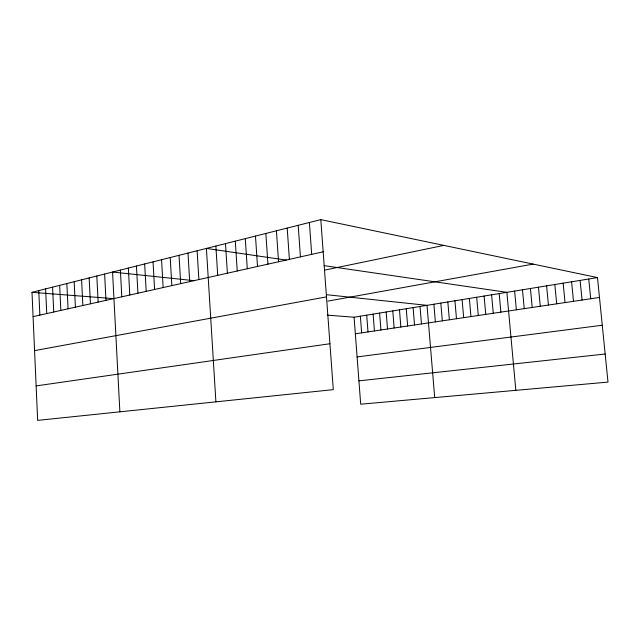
<?xml version="1.0" encoding="UTF-8"?>
<svg xmlns="http://www.w3.org/2000/svg" width="640" height="640" viewBox="0 0 640 640"><rect width="100%" height="100%" fill="white"/><g stroke="black" fill="none" stroke-linecap="round" stroke-linejoin="round"><path stroke-width="0.96" d="M320.808 219.624L333.304 389.648L37.656 420.376L32 292.32L320.808 219.624L597.48 277.576L608 382.096L360.696 404.208L354.08 317.216L327.36 315.152M33.072 316.632L323.176 251.792M324.448 270.16L443.832 245.392M34.576 350.632L326.488 296.864M327.888 301.112L533.144 264.104M354.08 317.216L597.48 277.576M355.336 333.792L599.48 297.456M36.136 385.904L329.928 343.736M357.096 356.92L602.28 325.232M358.92 380.864L605.176 354.008M32 292.32L113.84 298.648M194.208 280.688L112.56 272.048L119.872 411.832M326.648 294.712L427.016 305.344L434.704 397.592M286.336 260.104L206.408 248.424L215.896 401.848M324.024 265.616L506.872 292.336L515.832 390.336M588.744 279L590.712 298.76M580.112 280.408L582.056 300.048M571.584 281.8L573.496 301.328M563.152 283.168L565.04 302.584M554.824 284.528L556.688 303.824M546.6 285.864L548.432 305.056M538.464 287.192L540.272 306.272M530.432 288.496L532.208 307.472M522.48 289.792L524.24 308.656M514.632 291.072L516.36 309.824M499.192 293.584L500.88 312.128M491.608 294.824L493.264 313.264M484.104 296.04L485.744 314.384M476.688 297.248L478.304 315.488M469.352 298.448L470.944 316.584M462.104 299.624L463.672 317.664M454.928 300.792L456.48 318.736M447.832 301.952L449.36 319.8M440.816 303.096L442.32 320.848M433.88 304.224L435.36 321.88M420.016 306.48L421.456 323.952M413.096 307.608L414.52 324.984M406.248 308.72L407.656 326M399.48 309.824L400.864 327.016M392.784 310.912L394.152 328.016M386.16 311.992L387.512 329M379.608 313.064L380.936 329.976M373.12 314.12L374.432 330.944M366.704 315.16L368 331.904M360.36 316.2L361.64 332.848M309.384 222.504L311.688 254.36M298.184 225.32L300.432 256.88M287.2 228.088L289.384 259.344M276.424 230.8L278.56 261.768M265.848 233.456L267.936 264.136M255.48 236.072L257.512 266.472M245.296 238.632L247.28 268.752M235.304 241.144L237.24 271M225.496 243.616L227.384 273.2M215.864 246.04L217.712 275.368M197.12 250.76L198.872 279.576M187.992 253.056L189.704 281.624M179.024 255.312L180.696 283.64M170.208 257.536L171.848 285.616M161.552 259.712L163.144 287.56M153.04 261.856L154.592 289.472M144.664 263.96L146.192 291.352M136.44 266.032L137.928 293.2M128.344 268.072L129.8 295.016M120.384 270.072L121.808 296.8M104.624 274.04L105.976 300.336M96.816 276.008L98.144 302.088M89.144 277.936L90.44 303.816M81.592 279.84L82.856 305.504M74.168 281.712L75.4 307.176M66.856 283.552L68.064 308.816M59.664 285.36L60.84 310.424M52.584 287.144L53.736 312.016M45.616 288.896L46.744 313.576M38.752 290.624L39.856 315.12"/></g></svg>
